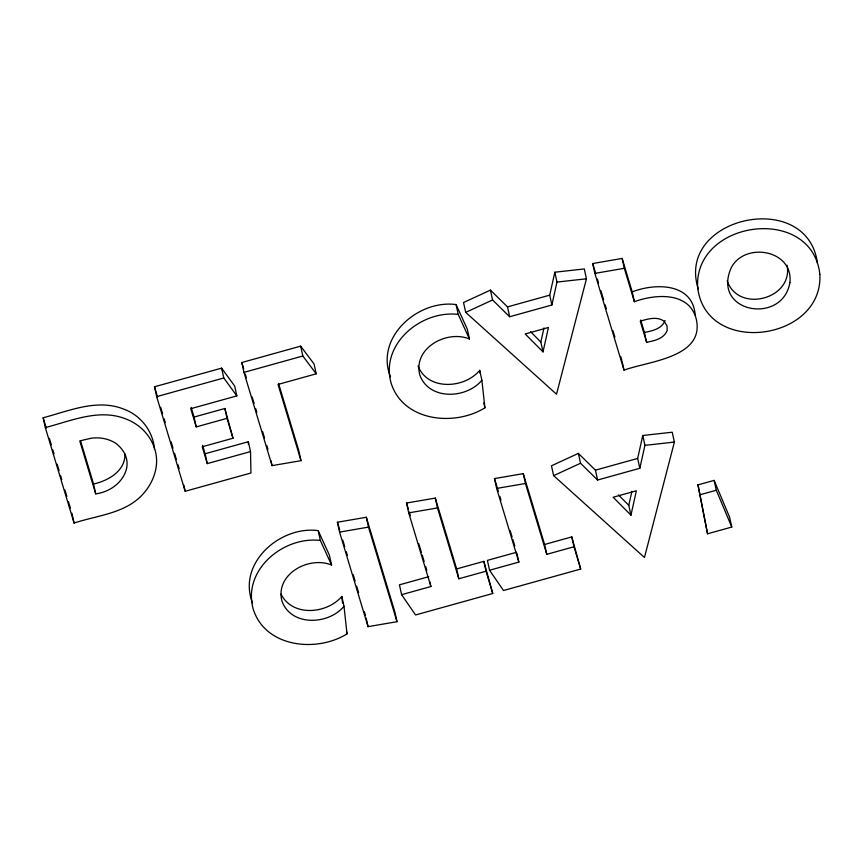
<?xml version="1.0" encoding="UTF-8"?>
<svg xmlns="http://www.w3.org/2000/svg" width="863" height="863" viewBox="0 0 863 863"><rect width="100%" height="100%" fill="white"/><g stroke="black" fill="none" stroke-linecap="round" stroke-linejoin="round"><path stroke-width="1.29" d="M124.908 453.852C125.599 470.874 108.155 480.82 93.549 484.014L95.717 493.863C121.737 490.486 139.849 461.878 115.793 443.312A34.132 28.911 -12.4 0 0 91.327 438.199L79.763 440.907L95.717 493.863M551.878 305.006L549.709 295.157L554.833 272.223L584.283 268.943L586.452 278.803L556.516 394.218L465.696 312.374L463.528 302.514L490.411 290.119L507.498 306.894L509.666 316.743L551.878 305.006L556.991 282.072L554.833 272.223M543.01 351.888L548.437 327.498L525.189 333.959L543.01 351.888L540.842 342.039L543.981 327.918M639.817 468.285L637.66 458.436L642.773 435.491L672.223 432.223L674.391 442.072L644.456 557.498L553.636 475.642L551.468 465.793L578.361 453.399L595.438 470.162L597.606 480.022L639.817 468.285L644.941 445.351L642.773 435.491M630.95 515.168L636.376 490.777L613.14 497.239L630.95 515.168L628.782 505.319L631.932 491.198M665.028 320.518C661.921 328.857 652.223 330.971 644.434 332.417L640.691 320.011M481.878 380.216C466.408 399.03 428.674 400.561 419.742 374.758C413.086 348.059 446.71 329.666 469.44 338.954L458.221 314.412C421.133 309.968 380.141 344.11 391.079 383.032C403.107 421.414 454.37 426.807 484.909 407.821L481.878 380.216L479.709 370.367C464.467 388.749 427.692 390.874 418.026 365.966M343.992 606.279C328.533 625.082 290.788 626.624 281.856 600.81C275.2 574.111 308.825 555.718 331.565 565.006L320.346 540.465C283.247 536.02 242.255 570.163 253.204 609.084C265.221 647.466 316.494 652.86 347.023 633.874L343.992 606.279L341.824 596.419C326.894 614.025 292.363 617.067 281.058 594.165M465.696 312.374L492.579 299.979L509.666 316.743M553.636 475.642L580.529 463.258L597.606 480.022M45.318 427.595C71.273 420.853 99.461 408.188 126.225 419.094C139.73 424.283 150.669 435.297 154.811 449.278C160.097 466.009 153.15 483.906 141.219 495.966C123.441 513.798 96.764 515.491 74.078 523.064L45.318 427.595L43.15 417.746C69.105 410.993 97.292 398.339 124.056 409.245C140.885 415.394 153.085 431.317 154.466 449.202M250.518 451.586L207.282 463.604L205.114 453.755L248.35 441.727L250.518 451.586L250.95 473L185.178 491.284L156.667 396.635L154.509 386.786L221.618 368.134L234.671 386.031L236.84 395.89L190.745 408.706L196.225 426.915L227.012 418.35L224.855 408.501L194.056 417.056L196.225 426.915M241.802 362.525L300.669 346.149L314.056 363.97L316.225 373.819L278.037 384.434L301.004 460.659L272.061 465.632L243.959 372.374L241.802 362.525L243.722 368.911M156.667 396.635L223.787 377.983L236.84 395.89M243.959 372.374L302.837 356.009L316.225 373.819M507.498 306.894L549.709 295.157M632.223 291.877L622.147 258.436L592.708 263.539L594.877 273.398L624.035 370.184C647.369 361.241 705.858 357.832 696.085 318.361C688.674 291.521 655.125 294.035 634.381 301.726L632.223 291.877C655.103 282.945 692.741 282.719 695.19 314.973M224.855 408.501L232.999 438.221L202.212 446.775L207.282 463.604M595.438 470.162L637.66 458.436M697.984 484.877L714.133 480.389L729.602 517.207L731.77 527.056L707.541 533.787L697.984 484.877L707.541 533.787M700.152 494.726L716.301 490.238L731.77 527.056M428.738 576.689L399.44 584.834L401.597 594.683L415.545 614.963L492.741 593.507L483.863 561.36L456.656 568.922L458.825 578.771L486.031 571.209L483.863 561.36M516.689 552.234L487.39 560.378L489.548 570.238L503.496 590.519L580.691 569.051L571.813 536.905L544.607 544.477L546.775 554.326L573.981 546.764L571.813 536.905M401.597 594.683L430.896 586.538L429.817 581.608M489.548 570.238L518.846 562.093L516.959 553.463M646.603 342.266C654.391 340.82 664.089 338.706 667.196 330.367L667.013 325.858L664.186 321.316C657.034 316.074 647.94 318.911 640.249 321.187L646.603 342.266L644.434 332.417M594.877 273.398L624.305 268.285L634.381 301.726M518.846 562.093L496.656 488.426L494.488 478.577L523.269 473.647L544.607 544.477M430.896 586.538L408.706 512.87L406.538 503.021L435.319 498.091L456.656 568.922M496.656 488.426L525.438 483.496L546.775 554.326M337.401 522.244L366.333 517.271L394.823 611.845L396.991 621.694L368.059 626.667L339.558 532.093L337.401 522.244L339.709 529.914M408.706 512.87L437.487 507.951L458.825 578.771M339.558 532.093L368.501 527.12L396.991 621.694M556.991 282.072L586.452 278.803M644.941 445.351L674.391 442.072M469.44 338.954L467.282 329.105L456.063 304.553C417.757 299.483 374.79 337.584 390.475 376.883M331.565 565.006L329.396 555.157L318.177 530.616C279.871 525.545 236.904 563.647 252.589 602.935M530.529 331.662L540.842 342.039M618.469 494.931L628.782 505.319M727.185 280.874C738.555 313.711 793.572 298.878 787.067 265.189M698.372 289.267C674.737 216.624 807.606 187.854 817.423 263.15M592.708 263.539L595.826 273.862M597.379 279.029L598.544 282.902M600.875 290.648L603.593 299.677M605.157 304.844L606.322 308.706M612.924 330.648L614.877 337.099M620.702 356.462L621.867 360.324M573.981 546.764L580.691 569.051M494.488 478.577L498.318 491.274M499.85 496.354L500.993 500.162M510.184 530.648L512.093 536.991M512.859 539.537L514.769 545.88M486.031 571.209L492.741 593.507M406.538 503.021L408.458 509.375M409.224 511.91L410.367 515.718M418.782 543.668L421.468 552.557M422.234 555.092L424.143 561.446M425.675 566.527L426.818 570.335M342.784 540.141L344.715 546.527M346.257 551.64L347.411 555.47M353.183 574.639L355.103 581.036M356.646 586.15L358.577 592.536M364.348 611.705L365.502 615.535M278.544 383.474L298.835 450.81L301.004 460.659M245.265 374.013L246.419 377.854M252.19 397.012L254.11 403.399M255.653 408.512L256.807 412.341M262.579 431.5L264.51 437.886M266.818 445.556L267.972 449.386M227.012 418.35L232.999 438.221M191.133 407.347L194.056 417.056M202.578 445.34L205.114 453.755M154.509 386.786L157.584 397.023M160.669 407.25L162.6 413.647M164.132 418.76L165.297 422.6M171.068 441.78L172.999 448.177M174.542 453.291L176.462 459.688M178.005 464.801L179.159 468.641M80.637 441.144L93.549 484.014M43.15 417.746L46.257 428.07M49.364 438.382L51.316 444.833M52.87 450.001L54.035 453.862M57.141 464.186L59.083 470.637M60.637 475.804L61.802 479.666M64.919 489.99L66.861 496.441M68.414 501.608L70.356 508.048M714.133 480.389L716.301 490.238M622.147 258.436L624.305 268.285M622.137 361.565L624.035 370.184M578.361 453.399L580.529 463.258M490.411 290.119L492.579 299.979M523.269 473.647L525.438 483.496M483.83 402.892L484.909 407.821M456.063 304.553L458.221 314.412M435.319 498.091L437.487 507.951M366.333 517.271L368.501 527.12M366.16 618.048L368.059 626.667M300.669 346.149L302.837 356.009M346.484 631.414L347.023 633.874M318.177 530.616L320.346 540.465M270.971 460.702L272.061 465.632M221.618 368.134L223.787 377.983M183.83 485.125L185.178 491.284M71.909 513.215L74.078 523.064M479.709 370.367L480.001 372.999M341.824 596.419L342.546 603M248.35 441.727L248.404 444.413M819.85 274.326C823.561 341.435 704.402 357.088 697.584 286.419C695.125 219.601 812.191 204.585 819.85 274.326M789.904 282.406C782.838 325.524 710.788 312.87 731.36 267.476C745.168 241.478 793.539 250.022 789.904 282.406"/></g></svg>
